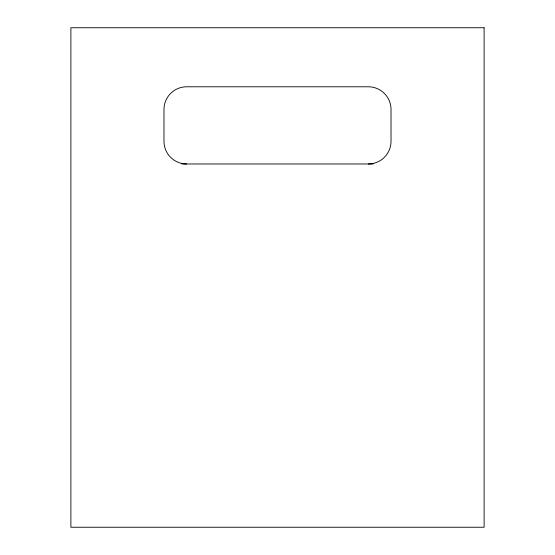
<?xml version="1.0" encoding="UTF-8"?>
<svg xmlns="http://www.w3.org/2000/svg" width="555" height="555" viewBox="0 0 555 555"><rect width="100%" height="100%" fill="white"/><g stroke="black" fill="none" stroke-linecap="round" stroke-linejoin="round"><path stroke-width="0.83" d="M181.742 163.975L373.258 163.975M368.319 163.975A22.706 22.706 0 0 0 391.025 141.275L391.025 109.488A22.706 22.706 0 0 0 368.319 86.781L186.681 86.781A22.706 22.706 0 0 0 163.975 109.488L163.975 141.275A22.706 22.706 0 0 0 186.681 163.975M484.113 27.75L70.887 27.75L70.887 527.25L484.113 527.25L484.113 27.75"/></g></svg>
